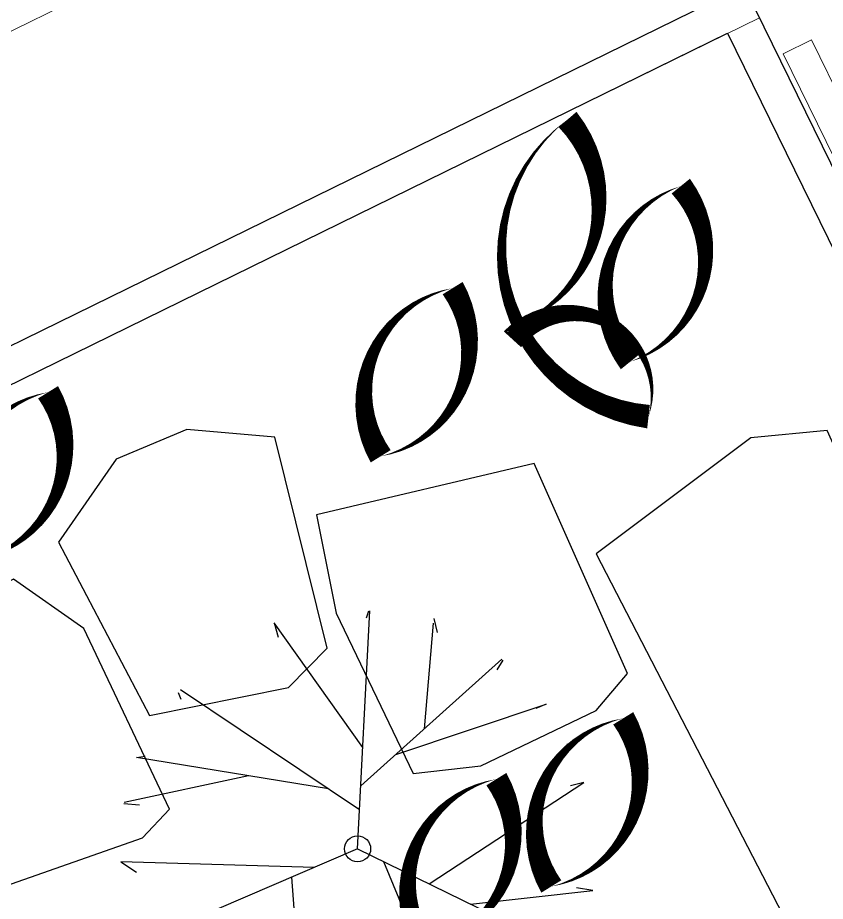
# Model space of a CAD drawing. Header units: millimetres. Extents: x 1754 to 2064, y 960 to 1845.
# Drawn here: x 1911.894 to 1913.611, y 1773.469 to 1775.347 of the extents above; entities that cross this region are included whole.
import ezdxf

# ---------------------------------------------------------------- set-up
doc = ezdxf.new("R2010")
doc.units = ezdxf.units.MM
doc.layers.add('FLOATING-WINDOWS', color=2, linetype='Continuous', plot=False)
for name, color, linetype in [('okna', 4, 'Continuous'), ('SRAFY-TERÉN', 252, 'Continuous'), ('T_stafaz', 7, 'Continuous'), ('zariz.predmety', 203, 'Continuous'), ('ZARIZOVAKY', 251, 'Continuous')]:
    doc.layers.add(name, color=color, linetype=linetype)

# ---------------------------------------------------------------- blocks, each defined once
blk = doc.blocks.new('STROMPUD03')
for p, q in [((-144.5, 161.6), (-100, 495.4)), ((-100, 495.4), (-100.8, 471.6)), ((101.9, 359.3), (-4.1, 500)), ((85, 494.2), (79.2, 465.5)), ((134, 104.1), (85, 494.2)), ((-117, 64.9), (-227.1, 452.6)), ((-224.2, 454), (-211.5, 433.5)), ((211.1, 164.1), (299.9, 410.5)), ((299.9, 410.5), (279, 381.4)), ((-368, 361.1), (-338.4, 354.1)), ((-166.7, 239.9), (-359.9, 356.2)), ((0, 0), (401, 311.7)), ((401, 311.7), (385.1, 282.4)), ((0, 0), (-442.8, 245.8)), ((-443.8, 243.3), (-432, 232)), ((197.8, 28.1), (455.5, 154.8)), ((455.5, 154.8), (420.5, 150)), ((455.9, 149.7), (430.9, 144.5)), ((-188.3, 104.5), (-509.6, 52.3)), ((-509.6, 52.3), (-478, 46.6)), ((-72.7, 40.3), (-469.5, -189.4)), ((48.4, 37.6), (460.7, 11.4)), ((-141.8, 0.3), (-381.2, -336.5)), ((0, 0), (-25.7, -508.2)), ((460.7, 11.4), (430.5, 0.5)), ((77.9, -186.8), (500.4, -83.5)), ((-5, -99.7), (-196.5, -464.1)), ((-241.7, -140.2), (-307.1, -402.6)), ((231.3, -146.4), (438.8, -196.7)), ((-7.7, -152.8), (400.1, -314.7)), ((-466.6, -196.5), (-451.2, -197)), ((438.8, -196.7), (404.1, -195.5)), ((138.6, -210.9), (169.4, -476.9)), ((220.9, -243.6), (273.9, -435.1)), ((400.1, -314.7), (385.8, -296.4)), ((-381.2, -336.5), (-375.7, -318.8)), ((-305.2, -404.1), (-288, -375.4)), ((-19, -375.9), (57.9, -508.2)), ((273.9, -435.1), (249.5, -410.7)), ((-196.5, -464.1), (-162.1, -444)), ((169.4, -476.9), (176.4, -452.5)), ((57.9, -508.2), (57.9, -483.8))]:
    blk.add_line(p, q)
blk.add_circle((0, 0), 27.7)

msp = doc.modelspace()

# ---------------------------------------------------------------- linework, layer by layer
at = {"layer": 'FLOATING-WINDOWS'}
for points in [[(1908.7774, 1777.0832), (1909.3056, 1776.0057), (1912.4034, 1777.5243), (1914.8574, 1772.5185), (1915.9349, 1773.0467), (1912.9527, 1779.13)], [(1909.6138, 1775.3772), (1909.8382, 1775.4872), (1909.5741, 1776.026), (1912.223, 1777.3245), (1912.4871, 1776.7857), (1912.7116, 1776.8958), (1913.4379, 1775.4142), (1910.3401, 1773.8956)], [(1910.4404, 1773.8613), (1913.4035, 1775.3139), (1914.669, 1772.7324), (1911.7058, 1771.2797)]]:
    msp.add_lwpolyline(points, close=True, dxfattribs=at)
at = {"layer": 'okna', "linetype": 'Continuous', "lineweight": 0}
for p, q in [((1913.4379, 1775.4142), (1910.3401, 1773.8956)), ((1913.4379, 1775.4142), (1913.4709, 1775.3469)), ((1913.4709, 1775.3469), (1910.3731, 1773.8283)), ((1913.7557, 1774.5955), (1913.4035, 1775.3139))]:
    msp.add_line(p, q, dxfattribs=at)
msp.add_lwpolyline([(1913.5213, 1775.2705), (1913.582, 1775.3003), (1914.003, 1774.4415), (1913.9423, 1774.4118)], close=True, dxfattribs=at)
at = {"layer": 'SRAFY-TERÉN'}
for points in [[(1912.1737, 1773.8636), (1912.4695, 1773.9232), (1912.5515, 1774.0071), (1912.4407, 1774.4556), (1912.2537, 1774.4714), (1912.1034, 1774.4084), (1911.9804, 1774.232), (1912.1737, 1773.8636)], [(1913.615, 1774.4693), (1913.4526, 1774.4541), (1913.1236, 1774.2072), (1913.628, 1773.2332), (1913.8024, 1773.2806), (1913.9992, 1773.3857), (1914.0574, 1773.4895), (1913.615, 1774.4693)], [(1912.9917, 1774.3992), (1912.5289, 1774.2899), (1912.5711, 1774.081), (1912.7347, 1773.7405), (1912.8787, 1773.7567), (1913.1239, 1773.8745), (1913.1904, 1773.9529), (1912.9917, 1774.3992)], [(1911.8539, 1773.4967), (1912.1592, 1773.6038), (1912.2167, 1773.6648), (1912.0342, 1774.0488), (1911.8846, 1774.1537), (1911.6242, 1774.0261), (1911.6253, 1773.8855), (1911.8539, 1773.4967)]]:
    msp.add_lwpolyline(points, dxfattribs=at)
at = {"layer": 'zariz.predmety', "color": 253, "linetype": 'Continuous', "ltscale": 0.001}
for points in [[(1913.2352, 1774.4989, 0, 0, 0.520567), (1913.2352, 1774.4989, 0, 0.05, 0.798637), (1912.9457, 1774.6635, 0, 0.05, 0.520567), (1912.9526, 1774.6944, 0, 0.05, 0.520567), (1913.0631, 1775.1307, 0, 0.05, 0.677372), (1913.2352, 1774.4989, 0.05, 0.05, 0)], [(1913.3038, 1774.9891, 0, 0, 0.520567), (1913.3038, 1774.9891, 0, 0.05, 0.520567), (1913.1958, 1774.6154, 0, 0.05, 0.520567), (1913.3038, 1774.9891, 0.05, 0.05, 0)], [(1912.6656, 1774.4147, 0, 0, 0.520567), (1912.6656, 1774.4147, 0, 0.05, 0.520567), (1912.8187, 1774.7722, 0, 0.05, 0.520567), (1912.6656, 1774.4147, 0.05, 0.05, 0)], [(1911.9584, 1774.5509, 0, 0, 0.520567), (1911.9584, 1774.5509, 0, 0.05, 0.520567), (1911.8053, 1774.1934, 0, 0.05, 0.520567), (1911.9584, 1774.5509, 0.05, 0.05, 0)], [(1913.1815, 1773.8577, 0, 0, 0.520567), (1913.1815, 1773.8577, 0, 0.05, 0.520567), (1913.0284, 1773.5001, 0, 0.05, 0.520567), (1913.1815, 1773.8577, 0.05, 0.05, 0)], [(1912.9117, 1773.7284, 0, 0, 0.520567), (1912.9117, 1773.7284, 0, 0.05, 0.520567), (1912.7586, 1773.3708, 0, 0.05, 0.520567), (1912.9117, 1773.7284, 0.05, 0.05, 0)]]:
    msp.add_lwpolyline(points, format="xyseb", close=True, dxfattribs=at)
at = {"layer": 'ZARIZOVAKY', "linetype": 'Continuous', "lineweight": 0}
for p, q in [((1913.1738, 1775.953), (1910.076, 1774.4344)), ((1913.4379, 1775.4142), (1910.3401, 1773.8956))]:
    msp.add_line(p, q, dxfattribs=at)

# ---------------------------------------------------------------- block references
at = {"layer": 'T_stafaz', "xscale": 0.001000000047450447, "yscale": 0.001000000163912773, "zscale": 0.001, "rotation": 296.1149935166604}
msp.add_blockref('STROMPUD03', (1912.6165, 1773.5802), dxfattribs=at)

doc.saveas('drawing.dxf')
